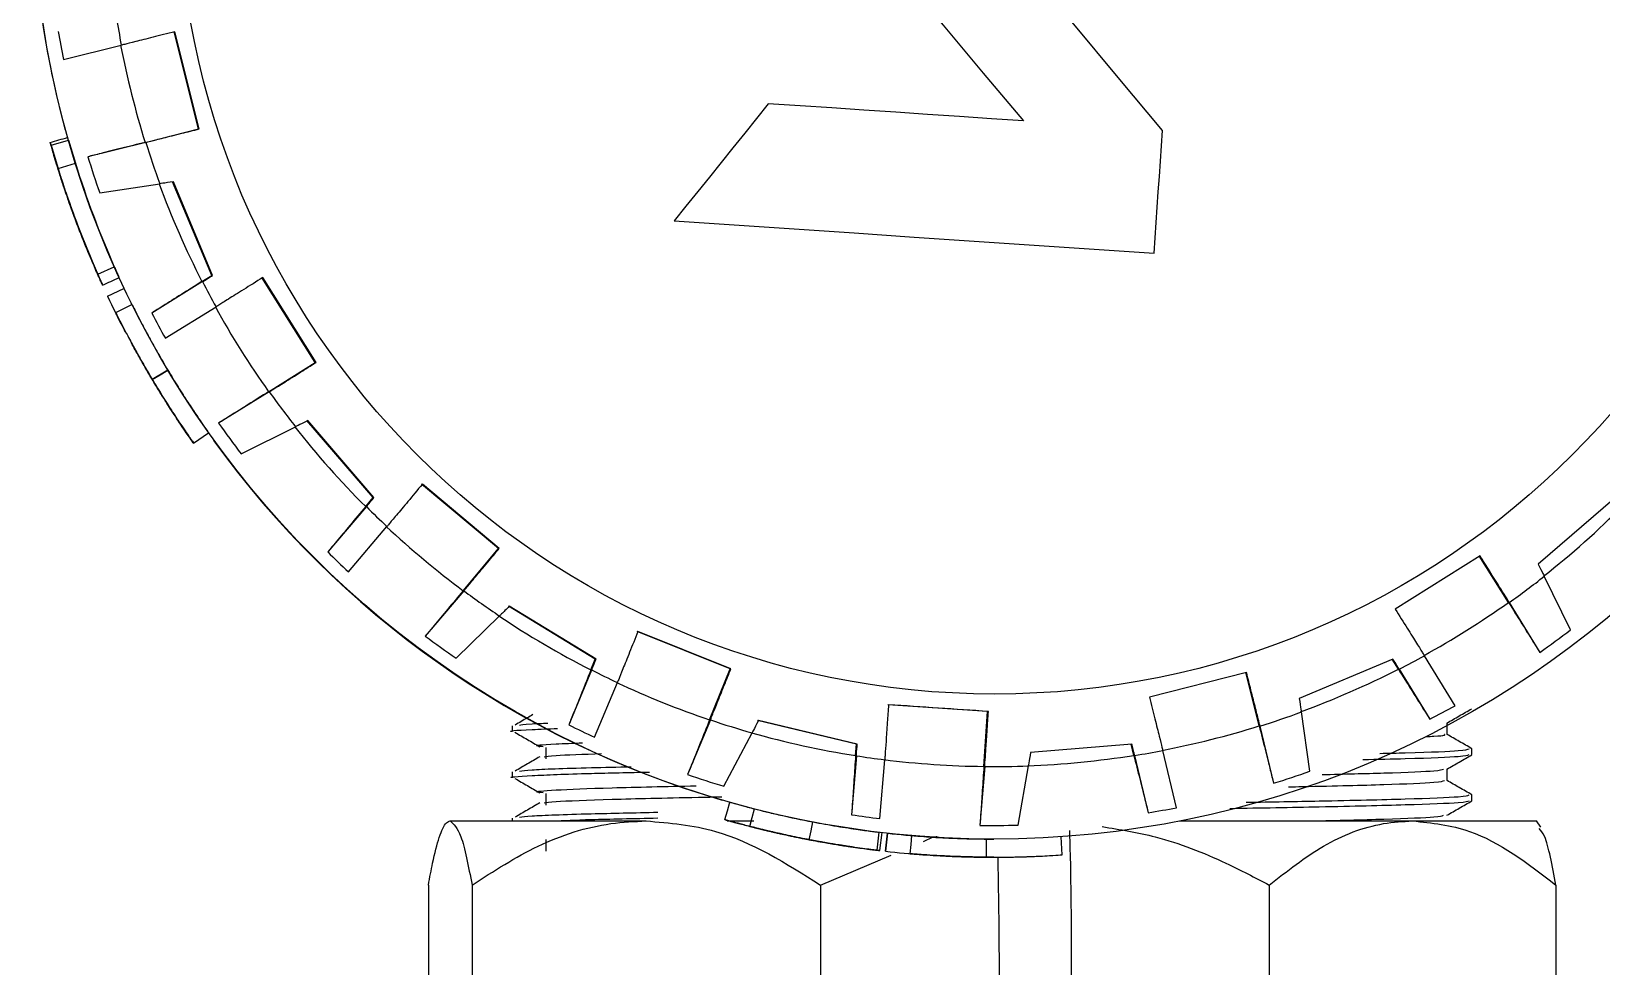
# Model space of a CAD drawing. Extents: x 75 to 2075, y 25 to 1460.
# Drawn here: x 621.8 to 693.9, y 643.3 to 686.2 of the extents above; entities that cross this region are included whole.
import ezdxf

# ---------------------------------------------------------------- set-up
doc = ezdxf.new("R2010")
doc.units = 0
doc.header["$LTSCALE"] = 5
doc.linetypes.add('SLD-KATı', pattern=[0])
doc.layers.get('0').update_dxf_attribs({"linetype": 'CONTINUOUS'})

msp = doc.modelspace()

# ---------------------------------------------------------------- linework, layer by layer
at = {"color": 7, "linetype": 'SLD-KATı'}
for p, q in [((629.485, 681.719), (628.362, 686.179)), ((629.522, 681.719), (628.399, 686.179)), ((623.281, 684.901), (625.941, 685.561)), ((667.362, 682.084), (667.362, 682.084)), ((627.035, 681.102), (629.485, 681.719)), ((629.485, 681.719), (629.522, 681.719)), ((673.75, 681.652), (673.75, 681.652)), ((622.676, 681.102), (623.075, 679.762)), ((622.716, 680.967), (623.517, 681.195)), ((623.119, 679.629), (622.716, 680.967)), ((622.716, 680.967), (623.039, 679.895)), ((623.517, 681.195), (623.834, 680.143)), ((627.064, 681.1), (624.404, 680.44)), ((623.039, 679.895), (623.834, 680.143)), ((623.391, 678.809), (623.214, 679.336)), ((624.954, 678.779), (627.71, 679.2)), ((630.095, 674.995), (628.299, 679.297)), ((630.123, 674.995), (628.326, 679.297)), ((630.131, 674.995), (628.334, 679.297)), ((624.858, 675.057), (624.857, 675.057)), ((624.858, 675.057), (625.62, 675.394)), ((629.643, 674.712), (630.095, 674.995)), ((630.095, 674.995), (630.1, 674.995)), ((630.123, 674.995), (630.131, 674.995)), ((634.847, 670.999), (632.401, 674.894)), ((634.884, 670.999), (632.437, 674.894)), ((625.302, 674.04), (626.056, 674.397)), ((625.306, 674.04), (626.059, 674.397)), ((626.056, 674.397), (626.059, 674.397)), ((629.674, 674.709), (627.341, 673.266)), ((625.302, 674.04), (625.306, 674.04)), ((627.963, 672.108), (630.291, 673.547)), ((626.061, 672.519), (626.057, 672.519)), ((628.071, 670.645), (627.356, 670.218)), ((632.707, 669.654), (634.847, 670.999)), ((634.847, 670.999), (634.884, 670.999)), ((632.737, 669.652), (630.41, 668.212)), ((629.264, 667.29), (629.945, 667.772)), ((631.446, 666.803), (633.938, 668.044)), ((637.505, 664.793), (634.467, 668.328)), ((637.532, 664.793), (634.494, 668.328)), ((637.54, 664.793), (634.503, 668.328)), ((637.163, 664.383), (637.505, 664.793)), ((637.505, 664.793), (637.509, 664.793)), ((637.532, 664.793), (637.54, 664.793)), ((643.259, 662.46), (639.729, 665.409)), ((643.296, 662.46), (639.765, 665.409)), ((694.536, 664.781), (691, 661.744)), ((637.194, 664.379), (635.42, 662.298)), ((636.369, 661.388), (638.14, 663.465)), ((641.639, 660.52), (643.259, 662.46)), ((643.259, 662.46), (643.296, 662.46)), ((688.331, 662.124), (684.435, 659.678)), ((689.638, 659.984), (688.294, 662.124)), ((692.489, 658.723), (691.283, 661.181)), ((641.67, 660.517), (639.9, 658.439)), ((647.704, 657.379), (643.723, 659.803)), ((647.732, 657.379), (643.75, 659.803)), ((647.74, 657.379), (643.758, 659.803)), ((689.676, 659.98), (691.079, 657.688)), ((641.32, 657.419), (643.31, 659.359)), ((653.898, 656.939), (649.629, 658.653)), ((653.935, 656.939), (649.666, 658.653)), ((647.538, 656.879), (646.492, 654.362)), ((647.505, 656.884), (647.704, 657.379)), ((647.704, 657.379), (647.709, 657.379)), ((647.732, 657.379), (647.74, 657.379)), ((652.956, 654.594), (653.898, 656.939)), ((653.898, 656.939), (653.935, 656.939)), ((684.333, 657.372), (680.032, 655.576)), ((684.581, 656.92), (684.298, 657.37)), ((684.302, 657.372), (684.325, 657.372)), ((684.618, 656.916), (686.025, 654.619)), ((687.184, 655.241), (685.78, 657.533)), ((647.677, 653.791), (648.72, 656.302)), ((677.611, 656.762), (673.15, 655.639)), ((678.191, 654.311), (677.574, 656.762)), ((665.722, 654.976), (661.133, 655.286)), ((665.551, 652.454), (665.722, 654.976)), ((665.722, 654.976), (665.759, 654.976)), ((680.513, 652.232), (680.127, 654.952)), ((643.893, 654.318), (643.893, 654.053)), ((652.989, 654.589), (651.945, 652.077)), ((653.612, 651.546), (654.906, 653.994)), ((659.695, 653.48), (655.16, 654.555)), ((659.723, 653.48), (655.187, 654.555)), ((659.731, 653.48), (655.195, 654.555)), ((678.227, 654.307), (678.852, 651.682)), ((686.816, 653.921), (686.816, 654.446)), ((645.431, 653.328), (645.431, 652.799)), ((659.659, 652.948), (659.695, 653.48)), ((659.695, 653.48), (659.7, 653.48)), ((659.723, 653.48), (659.731, 653.48)), ((672.34, 653.478), (667.695, 653.098)), ((672.435, 652.96), (672.305, 653.477)), ((672.309, 653.478), (672.332, 653.478)), ((687.961, 652.995), (687.961, 653.259)), ((659.694, 652.943), (659.475, 650.237)), ((660.778, 650.059), (660.996, 652.759)), ((672.471, 652.956), (673.097, 650.325)), ((674.391, 650.559), (673.766, 653.183)), ((643.893, 652.201), (643.893, 651.937)), ((665.586, 652.449), (665.368, 649.749)), ((667.117, 649.758), (667.592, 652.476)), ((686.816, 651.804), (686.816, 652.329)), ((645.431, 651.211), (645.431, 650.682)), ((687.961, 650.878), (687.961, 651.143)), ((641.045, 649.952), (650.044, 649.952)), ((643.893, 650.085), (643.893, 649.952)), ((653.768, 649.952), (654.983, 649.952)), ((674.545, 649.952), (685.234, 649.952)), ((685.234, 649.952), (690.927, 649.952)), ((691.13, 649.662), (690.927, 649.952)), ((645.431, 649.095), (645.431, 648.565)), ((660.777, 648.588), (660.874, 649.416)), ((661.038, 648.557), (661.13, 649.385)), ((661.042, 648.557), (661.133, 649.385)), ((661.13, 649.385), (661.133, 649.385)), ((665.669, 649.119), (666.001, 649.12)), ((666.001, 649.118), (666.006, 649.118)), ((669.151, 648.396), (669.093, 649.227)), ((658.041, 647.009), (661.298, 648.381)), ((661.038, 648.557), (661.042, 648.557)), ((662.733, 648.402), (662.729, 648.402)), ((666, 648.286), (665.647, 648.286)), ((665.993, 648.285), (665.994, 648.285)), ((666, 648.285), (666.001, 648.285)), ((640.042, 647.009), (640.042, 632.894)), ((642.047, 647.009), (642.047, 632.894)), ((658.041, 647.009), (658.041, 632.894)), ((678.655, 647.009), (678.655, 632.894)), ((691.812, 647.009), (691.812, 632.894))]:
    msp.add_line(p, q, dxfattribs=at)
at = {"color": 7, "linetype": 'SLD-KATı', "flags": 128}
for points in [[(673.75, 681.652), (671.713, 684.086), (669.673, 686.523), (667.63, 688.964), (665.586, 691.406), (663.541, 693.848), (661.497, 696.29), (659.455, 698.73), (657.415, 701.166)], [(673.75, 681.652), (671.713, 684.086), (669.673, 686.523), (667.63, 688.964), (665.586, 691.406), (663.541, 693.848), (661.497, 696.29), (659.455, 698.73), (657.415, 701.166)], [(652.632, 699.68), (654.469, 697.486), (656.308, 695.288), (658.15, 693.089), (659.993, 690.887), (661.836, 688.685), (663.679, 686.483), (665.521, 684.283), (667.362, 682.084)], [(655.649, 682.876), (655.108, 682.203), (654.568, 681.529), (654.027, 680.856), (653.487, 680.183), (652.948, 679.511), (652.409, 678.84), (651.87, 678.169), (651.332, 677.499)], [(667.362, 682.084), (665.897, 682.183), (664.432, 682.282), (662.967, 682.381), (661.502, 682.481), (660.038, 682.58), (658.574, 682.679), (657.111, 682.777), (655.649, 682.876)], [(667.362, 682.084), (665.897, 682.183), (664.432, 682.282), (662.967, 682.381), (661.502, 682.481), (660.038, 682.58), (658.574, 682.679), (657.111, 682.777), (655.649, 682.876)], [(673.368, 676.008), (673.416, 676.713), (673.464, 677.417), (673.511, 678.122), (673.559, 678.827), (673.607, 679.533), (673.655, 680.239), (673.703, 680.945), (673.75, 681.652)], [(673.368, 676.008), (673.416, 676.713), (673.464, 677.417), (673.511, 678.122), (673.559, 678.827), (673.607, 679.533), (673.655, 680.239), (673.702, 680.945), (673.75, 681.652)], [(651.332, 677.499), (654.079, 677.313), (656.831, 677.127), (659.586, 676.941), (662.342, 676.754), (665.1, 676.568), (667.858, 676.381), (670.614, 676.195), (673.368, 676.008)], [(625.685, 673.285), (626.059, 673.471), (626.432, 673.656)], [(627.362, 670.218), (627.72, 670.432), (628.078, 670.645)], [(653.658, 650.01), (653.772, 650.41), (653.886, 650.811)], [(654.808, 649.699), (654.911, 650.102), (655.015, 650.506)], [(657.534, 649.089), (657.613, 649.498), (657.691, 649.907)], [(660.642, 648.605), (660.691, 649.019), (660.741, 649.432)], [(662.169, 648.448), (662.205, 648.863), (662.24, 649.278)], [(665.663, 648.286), (665.666, 648.703), (665.669, 649.119)]]:
    msp.add_lwpolyline(points, dxfattribs=at)
at = {"color": 7, "linetype": 'SLD-KATı'}
for centre, radius in [((666.006, 693.285), 44.167), ((666.045, 693.285), 37.51)]:
    msp.add_circle(centre, radius, dxfattribs=at)
for centre, radius, start, end in [((665.979, 693.285), 44.166, 179.86148, 195.24662), ((666.026, 693.282), 40.821, 189.05626, 190.90262), ((665.929, 693.271), 43.462, 189.3702, 191.1039), ((666.009, 693.285), 40.834, 190.90158, 197.35937), ((666.017, 693.276), 40.811, 197.35768, 200.17564), ((666.003, 693.286), 44.169, 197.3102, 203.89512), ((665.974, 693.274), 43.506, 197.1573, 199.461), ((666.012, 693.289), 45.012, 197.3109, 203.89444), ((666.008, 693.285), 40.833, 200.17634, 207.05554), ((666, 693.285), 45, 198.7642, 203.89512), ((666.09, 693.339), 44.286, 205.32301, 206.39607), ((666.116, 693.324), 40.922, 207.05824, 208.90011), ((665.95, 693.271), 44.967, 205.31842, 207.48207), ((665.945, 693.266), 44.958, 205.31809, 207.48221), ((665.999, 693.279), 40.823, 208.90062, 215.3603), ((666.031, 693.298), 43.568, 207.37289, 209.10233), ((666.088, 693.319), 40.896, 215.3608, 218.17289), ((666.053, 693.317), 43.597, 215.15873, 217.45767), ((666.017, 693.293), 40.846, 218.17776, 225.05478), ((665.98, 693.285), 44.167, 215.84717, 253.63631), ((666.174, 693.421), 41.028, 225.06041, 226.89753), ((666, 693.294), 40.845, 308.17738, 315.05453), ((666.004, 693.28), 40.827, 226.90149, 233.36039), ((666.047, 693.327), 43.599, 225.37336, 227.10159), ((666.063, 693.259), 40.805, 305.35662, 308.17487), ((665.974, 693.187), 40.719, 233.35483, 236.17913), ((666.012, 693.277), 40.825, 298.90146, 305.36087), ((665.995, 693.264), 40.808, 236.17479, 243.05807), ((666.146, 693.479), 43.78, 233.1651, 235.45436), ((666.001, 693.293), 43.55, 305.15885, 307.46017), ((666.203, 693.615), 41.205, 243.06506, 244.89426), ((666.016, 693.267), 40.814, 290.17437, 297.0568), ((665.945, 693.471), 41.049, 297.0596, 298.89575), ((666.015, 693.304), 40.854, 244.90355, 251.35828), ((666.03, 693.325), 40.88, 287.3588, 290.17191), ((666.058, 693.19), 43.433, 297.36979, 299.10464), ((665.939, 693.142), 43.382, 243.36744, 245.10432), ((666.036, 693.266), 40.819, 251.35889, 254.17624), ((666.008, 693.282), 40.831, 254.17576, 261.05533), ((666.015, 693.26), 40.807, 280.89883, 287.36091), ((666.06, 693.426), 40.981, 261.06241, 262.90161), ((666.01, 693.312), 40.861, 262.90353, 269.35713), ((666.006, 693.298), 40.846, 272.17794, 279.05491), ((666.079, 693.091), 40.641, 279.04903, 280.90363), ((666.02, 693.32), 43.578, 251.15756, 253.45747), ((666.043, 693.322), 40.876, 269.35903, 272.17248), ((665.926, 693.532), 43.801, 287.16458, 289.45271), ((666.037, 693.113), 43.366, 279.37002, 281.10754), ((666.003, 693.256), 43.512, 261.37148, 263.10316), ((666.008, 693.192), 43.448, 269.15576, 271.46252), ((665.953, 692.965), 43.846, 263.68864, 265.86657), ((665.995, 693.448), 45.164, 263.69984, 265.85411), ((665.998, 693.448), 45.163, 263.69984, 265.85411)]:
    msp.add_arc(centre, radius, start, end, dxfattribs=at)
for points, knots in [([(628.399, 686.179), (628.054, 686.093), (627.363, 685.919), (626.56, 685.717), (626.062, 685.592), (625.978, 685.57), (625.941, 685.561)], [0, 0, 0, 0, 0.264598, 0.529299, 0.79368, 1, 1, 1, 1]), ([(627.064, 681.1), (627.119, 681.114), (627.229, 681.142), (627.837, 681.295), (628.631, 681.494), (629.249, 681.65), (629.522, 681.719)], [0, 0, 0, 0, 0.263756, 0.527587, 0.791616, 1, 1, 1, 1]), ([(622.676, 681.102), (622.81, 681.139), (623.077, 681.214), (623.344, 681.29), (623.478, 681.327)], [0, 0, 0, 0, 0.499984, 1, 1, 1, 1]), ([(623.713, 677.878), (623.571, 678.279), (623.357, 678.879), (623.119, 679.616), (622.966, 680.107), (622.844, 680.512), (622.723, 680.93), (622.695, 681.033), (622.676, 681.102)], [0, 0, 0, 0, 0.251756, 0.377606, 0.503051, 0.627663, 0.75257, 1, 1, 1, 1]), ([(627.035, 681.102), (626.671, 681.01), (625.944, 680.827), (625.022, 680.595), (624.595, 680.488), (624.404, 680.44)], [0, 0, 0, 0, 0.356271, 0.712548, 1, 1, 1, 1]), ([(623.075, 679.762), (623.09, 679.714), (623.121, 679.617), (623.224, 679.295), (623.348, 678.922), (623.497, 678.481), (623.629, 678.114), (623.717, 677.87)], [0, 0, 0, 0, 0.248417, 0.496813, 0.622133, 0.748059, 1, 1, 1, 1]), ([(623.722, 677.864), (623.66, 678.037), (623.535, 678.383), (623.365, 678.879), (623.221, 679.311), (623.153, 679.523), (623.119, 679.629)], [0, 0, 0, 0, 0.251466, 0.501843, 0.751529, 1, 1, 1, 1]), ([(623.214, 679.336), (623.307, 679.057), (623.491, 678.499), (623.735, 677.834), (623.857, 677.501)], [0, 0, 0, 0, 0.499522, 1, 1, 1, 1]), ([(628.334, 679.297), (628.142, 679.267), (627.813, 679.216), (627.74, 679.205), (627.71, 679.2)], [0, 0, 0, 0, 0.583356, 1, 1, 1, 1]), ([(624.741, 675.309), (624.671, 675.468), (624.533, 675.788), (624.27, 676.422), (624.037, 677.013), (623.85, 677.504), (623.759, 677.753), (623.713, 677.878)], [0, 0, 0, 0, 0.248616, 0.498183, 0.748584, 0.874264, 1, 1, 1, 1]), ([(623.717, 677.87), (623.827, 677.572), (623.993, 677.125), (624.194, 676.617), (624.319, 676.308), (624.415, 676.077), (624.502, 675.868), (624.513, 675.843), (624.52, 675.827)], [0, 0, 0, 0, 0.251549, 0.37728, 0.502509, 0.627336, 0.751852, 1, 1, 1, 1]), ([(624.52, 675.827), (624.514, 675.843), (624.504, 675.867), (624.417, 676.077), (624.32, 676.312), (624.192, 676.632), (623.989, 677.145), (623.829, 677.576), (623.722, 677.864)], [0, 0, 0, 0, 0.247876, 0.373076, 0.497043, 0.622227, 0.748021, 1, 1, 1, 1]), ([(623.857, 677.501), (624.017, 677.085), (624.257, 676.46), (624.55, 675.759), (624.742, 675.312), (624.9, 674.954), (625.049, 674.621), (625.069, 674.577), (625.083, 674.547)], [0, 0, 0, 0, 0.251319, 0.377168, 0.502609, 0.627593, 0.75217, 1, 1, 1, 1]), ([(625.083, 674.547), (625.069, 674.574), (625.043, 674.628), (624.841, 675.082), (624.741, 675.309)], [0, 0, 0, 0, 0.49941, 1, 1, 1, 1]), ([(625.083, 674.547), (625.209, 674.605), (625.461, 674.721), (625.714, 674.836), (625.84, 674.894)], [0, 0, 0, 0, 0.500023, 1, 1, 1, 1]), ([(625.617, 675.393), (625.629, 675.365), (625.694, 675.218), (625.804, 674.976), (625.826, 674.927), (625.84, 674.894)], [0, 0, 0, 0, 0.073461, 0.382861, 1, 1, 1, 1]), ([(629.674, 674.709), (629.685, 674.716), (629.725, 674.741), (629.901, 674.851), (630.1, 674.976), (630.131, 674.995)], [0, 0, 0, 0, 0.24234, 0.882096, 1, 1, 1, 1]), ([(632.437, 674.894), (632.136, 674.705), (631.532, 674.326), (630.831, 673.886), (630.397, 673.613), (630.323, 673.567), (630.291, 673.547)], [0, 0, 0, 0, 0.264579, 0.529279, 0.793664, 1, 1, 1, 1]), ([(629.643, 674.712), (629.325, 674.511), (628.687, 674.111), (627.88, 673.605), (627.507, 673.371), (627.341, 673.266)], [0, 0, 0, 0, 0.357059, 0.714132, 1, 1, 1, 1]), ([(626.432, 673.656), (626.44, 673.641), (626.455, 673.612), (626.61, 673.303), (626.888, 672.764), (627.204, 672.174), (627.617, 671.429), (627.924, 670.907), (628.078, 670.645)], [0, 0, 0, 0, 0.250529, 0.500421, 0.625489, 0.750237, 0.87499, 1, 1, 1, 1]), ([(625.685, 673.285), (625.693, 673.27), (625.709, 673.241), (625.867, 672.925), (626.151, 672.376), (626.473, 671.773), (626.893, 671.015), (627.206, 670.484), (627.362, 670.218)], [0, 0, 0, 0, 0.24892, 0.497503, 0.622367, 0.747578, 0.873486, 1, 1, 1, 1]), ([(626.164, 672.342), (626.072, 672.52), (625.887, 672.876), (625.716, 673.22), (625.698, 673.259), (625.685, 673.285)], [0, 0, 0, 0, 0.250377, 0.500476, 1, 1, 1, 1]), ([(626.63, 671.489), (626.567, 671.604), (626.439, 671.835), (626.346, 672.008), (626.334, 672.029), (626.326, 672.043)], [0, 0, 0, 0, 0.249907, 0.500004, 1, 1, 1, 1]), ([(626.326, 672.043), (626.331, 672.033), (626.336, 672.02), (626.538, 671.647), (626.744, 671.275), (627.017, 670.792), (627.243, 670.41), (627.356, 670.218)], [0, 0, 0, 0, 0.497975, 0.622801, 0.747997, 0.873727, 1, 1, 1, 1]), ([(627.354, 670.231), (627.317, 670.292), (627.245, 670.414), (627.104, 670.654), (626.937, 670.944), (626.763, 671.251), (626.674, 671.409), (626.63, 671.489)], [0, 0, 0, 0, 0.125731, 0.251363, 0.50174, 0.751268, 1, 1, 1, 1]), ([(628.078, 670.645), (628.235, 670.386), (628.548, 669.868), (629.007, 669.152), (629.386, 668.582), (629.863, 667.885), (629.908, 667.822), (629.945, 667.772)], [0, 0, 0, 0, 0.125359, 0.25059, 0.375584, 0.500985, 1, 1, 1, 1]), ([(632.737, 669.652), (632.785, 669.682), (632.881, 669.742), (633.412, 670.075), (634.106, 670.51), (634.646, 670.849), (634.884, 670.999)], [0, 0, 0, 0, 0.263756, 0.52759, 0.791615, 1, 1, 1, 1]), ([(628.475, 668.444), (628.47, 668.452), (628.463, 668.462), (628.224, 668.83), (627.998, 669.181), (627.698, 669.66), (627.469, 670.041), (627.354, 670.231)], [0, 0, 0, 0, 0.4979494, 0.6227482, 0.7479544, 0.8736681, 1, 1, 1, 1]), ([(627.356, 670.218), (627.47, 670.028), (627.699, 669.649), (627.996, 669.177), (628.224, 668.822), (628.46, 668.463), (628.468, 668.452), (628.475, 668.444)], [0, 0, 0, 0, 0.126232, 0.251976, 0.377158, 0.501983, 1, 1, 1, 1]), ([(627.362, 670.218), (627.522, 669.954), (627.841, 669.427), (628.308, 668.699), (628.695, 668.116), (629.015, 667.648), (629.249, 667.314), (629.259, 667.298), (629.264, 667.29)], [0, 0, 0, 0, 0.126506, 0.252552, 0.377658, 0.502458, 0.75111, 1, 1, 1, 1]), ([(632.707, 669.654), (632.389, 669.455), (631.755, 669.056), (630.949, 668.551), (630.576, 668.317), (630.41, 668.212)], [0, 0, 0, 0, 0.356274, 0.712553, 1, 1, 1, 1]), ([(629.264, 667.29), (629.255, 667.302), (629.237, 667.326), (629.022, 667.633), (628.734, 668.049), (628.54, 668.343), (628.475, 668.441)], [0, 0, 0, 0, 0.3634065, 0.7263364, 0.9085838, 1, 1, 1, 1]), ([(634.503, 668.328), (634.329, 668.241), (634.032, 668.091), (633.966, 668.058), (633.938, 668.044)], [0, 0, 0, 0, 0.58336, 1, 1, 1, 1]), ([(637.194, 664.379), (637.202, 664.389), (637.233, 664.426), (637.367, 664.585), (637.517, 664.765), (637.54, 664.793)], [0, 0, 0, 0, 0.242345, 0.882091, 1, 1, 1, 1]), ([(639.765, 665.409), (639.537, 665.136), (639.08, 664.589), (638.549, 663.954), (638.22, 663.561), (638.164, 663.494), (638.14, 663.465)], [0, 0, 0, 0, 0.2645823, 0.5292789, 0.7936669, 1, 1, 1, 1]), ([(637.163, 664.383), (636.921, 664.095), (636.439, 663.517), (635.828, 662.786), (635.545, 662.448), (635.42, 662.298)], [0, 0, 0, 0, 0.357052, 0.714133, 1, 1, 1, 1]), ([(641.67, 660.517), (641.707, 660.56), (641.779, 660.646), (642.182, 661.127), (642.707, 661.755), (643.115, 662.244), (643.296, 662.46)], [0, 0, 0, 0, 0.26376, 0.527589, 0.79162, 1, 1, 1, 1]), ([(689.676, 659.98), (689.646, 660.027), (689.587, 660.122), (689.254, 660.653), (688.819, 661.346), (688.48, 661.886), (688.331, 662.124)], [0, 0, 0, 0, 0.2637534, 0.5275869, 0.7916099, 1, 1, 1, 1]), ([(691, 661.744), (691.087, 661.571), (691.237, 661.274), (691.27, 661.208), (691.283, 661.181)], [0, 0, 0, 0, 0.583356, 1, 1, 1, 1]), ([(641.639, 660.52), (641.399, 660.233), (640.918, 659.658), (640.308, 658.928), (640.026, 658.59), (639.9, 658.439)], [0, 0, 0, 0, 0.356264, 0.712549, 1, 1, 1, 1]), ([(643.758, 659.803), (643.62, 659.666), (643.384, 659.432), (643.331, 659.38), (643.31, 659.359)], [0, 0, 0, 0, 0.583362, 1, 1, 1, 1]), ([(689.638, 659.984), (689.838, 659.666), (690.236, 659.032), (690.742, 658.226), (690.975, 657.854), (691.079, 657.688)], [0, 0, 0, 0, 0.3562795, 0.7125463, 1, 1, 1, 1]), ([(684.435, 659.678), (684.625, 659.376), (685.003, 658.773), (685.443, 658.072), (685.715, 657.638), (685.76, 657.565), (685.78, 657.533)], [0, 0, 0, 0, 0.264586, 0.529273, 0.793663, 1, 1, 1, 1]), ([(649.666, 658.653), (649.533, 658.322), (649.267, 657.661), (648.959, 656.893), (648.767, 656.418), (648.734, 656.337), (648.72, 656.302)], [0, 0, 0, 0, 0.264587, 0.529291, 0.793677, 1, 1, 1, 1]), ([(647.505, 656.884), (647.365, 656.535), (647.085, 655.837), (646.73, 654.953), (646.565, 654.544), (646.492, 654.362)], [0, 0, 0, 0, 0.357063, 0.714137, 1, 1, 1, 1]), ([(647.538, 656.879), (647.543, 656.891), (647.561, 656.935), (647.639, 657.128), (647.726, 657.345), (647.74, 657.379)], [0, 0, 0, 0, 0.242342, 0.88211, 1, 1, 1, 1]), ([(652.989, 654.589), (653.01, 654.641), (653.053, 654.746), (653.287, 655.327), (653.592, 656.086), (653.83, 656.678), (653.935, 656.939)], [0, 0, 0, 0, 0.263758, 0.527592, 0.791623, 1, 1, 1, 1]), ([(684.618, 656.916), (684.612, 656.927), (684.587, 656.967), (684.477, 657.143), (684.352, 657.341), (684.333, 657.372)], [0, 0, 0, 0, 0.242344, 0.882109, 1, 1, 1, 1]), ([(684.581, 656.92), (684.781, 656.602), (685.181, 655.964), (685.688, 655.158), (685.922, 654.785), (686.025, 654.619)], [0, 0, 0, 0, 0.357055, 0.714138, 1, 1, 1, 1]), ([(678.227, 654.307), (678.214, 654.361), (678.187, 654.47), (678.034, 655.078), (677.835, 655.871), (677.679, 656.49), (677.611, 656.762)], [0, 0, 0, 0, 0.263759, 0.527585, 0.791622, 1, 1, 1, 1]), ([(673.15, 655.639), (673.237, 655.294), (673.411, 654.603), (673.612, 653.801), (673.736, 653.304), (673.757, 653.22), (673.766, 653.183)], [0, 0, 0, 0, 0.264609, 0.529306, 0.793681, 1, 1, 1, 1]), ([(680.032, 655.576), (680.061, 655.384), (680.112, 655.055), (680.123, 654.982), (680.127, 654.952)], [0, 0, 0, 0, 0.58336, 1, 1, 1, 1]), ([(644.844, 654.831), (644.76, 654.782), (644.485, 654.623), (644.21, 654.463), (644.02, 654.353)], [0, 0, 0, 0, 0.308646, 1, 1, 1, 1]), ([(661.169, 655.286), (661.151, 655.013), (661.108, 654.383), (661.052, 653.561), (661.015, 653.029), (661, 652.807), (660.997, 652.773), (660.996, 652.759)], [0, 0, 0, 0, 0.20289, 0.467544, 0.731791, 0.897059, 1, 1, 1, 1]), ([(665.759, 654.976), (664.994, 655.027), (663.464, 655.131), (661.934, 655.234), (661.169, 655.286)], [0, 0, 0, 0, 0.500001, 1, 1, 1, 1]), ([(665.586, 652.449), (665.587, 652.462), (665.59, 652.51), (665.613, 652.833), (665.662, 653.554), (665.715, 654.332), (665.749, 654.833), (665.759, 654.976)], [0, 0, 0, 0, 0.102987, 0.366815, 0.630612, 0.894682, 1, 1, 1, 1]), ([(686.808, 654.442), (686.999, 654.552), (687.381, 654.773), (687.763, 654.993), (687.954, 655.104)], [0, 0, 0, 0, 0.4999781, 1, 1, 1, 1]), ([(643.895, 654.053), (643.894, 654.053), (643.64, 654.081), (644.198, 654.132), (645.558, 654.179), (645.969, 654.193)], [0, 0, 0, 0, 0.0016552, 0.6979976, 1, 1, 1, 1]), ([(644.018, 654.019), (644.208, 653.908), (644.588, 653.688), (644.968, 653.467), (645.158, 653.357)], [0, 0, 0, 0, 0.5000007, 1, 1, 1, 1]), ([(644.232, 654.354), (644.295, 654.374), (644.385, 654.402), (645.267, 654.432), (645.532, 654.441)], [0, 0, 0, 0, 0.699743, 1, 1, 1, 1]), ([(652.956, 654.594), (652.817, 654.246), (652.538, 653.55), (652.183, 652.668), (652.019, 652.26), (651.945, 652.077)], [0, 0, 0, 0, 0.3562846, 0.7125533, 1, 1, 1, 1]), ([(655.195, 654.555), (655.107, 654.383), (654.954, 654.087), (654.92, 654.022), (654.906, 653.994)], [0, 0, 0, 0, 0.583362, 1, 1, 1, 1]), ([(678.191, 654.311), (678.283, 653.948), (678.466, 653.221), (678.697, 652.299), (678.804, 651.873), (678.852, 651.682)], [0, 0, 0, 0, 0.356266, 0.712553, 1, 1, 1, 1]), ([(645.307, 653.356), (645.198, 653.368), (644.796, 653.412), (645.336, 653.471), (646.687, 653.52), (647.126, 653.536)], [0, 0, 0, 0, 0.201355, 0.740689, 1, 1, 1, 1]), ([(659.694, 652.943), (659.695, 652.956), (659.698, 653.003), (659.713, 653.211), (659.729, 653.444), (659.731, 653.48)], [0, 0, 0, 0, 0.242353, 0.882116, 1, 1, 1, 1]), ([(672.471, 652.956), (672.468, 652.968), (672.456, 653.014), (672.406, 653.216), (672.349, 653.443), (672.34, 653.478)], [0, 0, 0, 0, 0.242338, 0.882109, 1, 1, 1, 1]), ([(683.726, 653.051), (684.131, 653.06), (685.926, 653.101), (687.554, 653.175), (687.75, 653.233), (687.838, 653.259)], [0, 0, 0, 0, 0.137683, 0.611285, 1, 1, 1, 1]), ([(685.839, 653.825), (685.972, 653.83), (686.774, 653.863), (686.733, 653.895), (686.699, 653.921)], [0, 0, 0, 0, 0.165965, 1, 1, 1, 1]), ([(687.954, 653.268), (687.763, 653.378), (687.384, 653.597), (687.004, 653.816), (686.816, 653.925)], [0, 0, 0, 0, 0.503196, 1, 1, 1, 1]), ([(645.16, 652.898), (644.97, 652.788), (644.59, 652.567), (644.21, 652.347), (644.02, 652.236)], [0, 0, 0, 0, 0.5, 1, 1, 1, 1]), ([(645.36, 652.899), (645.467, 652.919), (645.713, 652.965), (647.171, 653.014), (647.998, 653.041)], [0, 0, 0, 0, 0.432872, 1, 1, 1, 1]), ([(659.659, 652.948), (659.634, 652.573), (659.583, 651.822), (659.519, 650.872), (659.488, 650.432), (659.475, 650.237)], [0, 0, 0, 0, 0.3570649, 0.7141345, 1, 1, 1, 1]), ([(667.695, 653.098), (667.663, 652.907), (667.61, 652.579), (667.598, 652.506), (667.592, 652.476)], [0, 0, 0, 0, 0.583355, 1, 1, 1, 1]), ([(672.435, 652.96), (672.527, 652.596), (672.71, 651.866), (672.942, 650.942), (673.05, 650.515), (673.097, 650.325)], [0, 0, 0, 0, 0.357055, 0.714136, 1, 1, 1, 1]), ([(682.954, 652.767), (683.634, 652.783), (685.725, 652.83), (687.567, 652.911), (687.754, 652.969), (687.838, 652.995)], [0, 0, 0, 0, 0.209414, 0.643619, 1, 1, 1, 1]), ([(686.808, 652.325), (686.999, 652.435), (687.381, 652.656), (687.763, 652.877), (687.954, 652.987)], [0, 0, 0, 0, 0.4999781, 1, 1, 1, 1]), ([(643.895, 651.937), (643.894, 651.937), (643.64, 651.965), (644.675, 652.034), (646.789, 652.123), (649.249, 652.175), (650.196, 652.194)], [0, 0, 0, 0, 0.000896, 0.377869, 0.760515, 1, 1, 1, 1]), ([(644.018, 651.902), (644.208, 651.792), (644.588, 651.571), (644.968, 651.351), (645.158, 651.24)], [0, 0, 0, 0, 0.5000007, 1, 1, 1, 1]), ([(644.232, 652.237), (644.369, 652.257), (644.727, 652.309), (646.609, 652.381), (648.725, 652.427), (649.361, 652.44)], [0, 0, 0, 0, 0.30249, 0.790162, 1, 1, 1, 1]), ([(665.551, 652.454), (665.526, 652.08), (665.476, 651.332), (665.411, 650.384), (665.381, 649.945), (665.368, 649.749)], [0, 0, 0, 0, 0.356256, 0.71254, 1, 1, 1, 1]), ([(679.54, 651.516), (679.75, 651.52), (681.619, 651.557), (684.089, 651.623), (686.488, 651.72), (686.634, 651.778), (686.699, 651.804)], [0, 0, 0, 0, 0.04241, 0.377606, 0.719364, 1, 1, 1, 1]), ([(681.08, 652.081), (682.083, 652.105), (684.44, 652.16), (686.404, 652.246), (686.574, 652.301), (686.647, 652.325)], [0, 0, 0, 0, 0.299538, 0.703945, 1, 1, 1, 1]), ([(687.954, 651.151), (687.763, 651.261), (687.384, 651.48), (687.004, 651.7), (686.816, 651.809)], [0, 0, 0, 0, 0.5031579, 1, 1, 1, 1]), ([(645.307, 651.24), (645.194, 651.252), (644.78, 651.295), (645.701, 651.371), (648.121, 651.473), (650.954, 651.534), (652.337, 651.564)], [0, 0, 0, 0, 0.111267, 0.409297, 0.711813, 1, 1, 1, 1]), ([(677.598, 650.805), (678.756, 650.826), (681.713, 650.879), (685.13, 650.961), (687.607, 651.059), (687.766, 651.116), (687.838, 651.143)], [0, 0, 0, 0, 0.184033, 0.469695, 0.760949, 1, 1, 1, 1]), ([(645.16, 650.781), (644.97, 650.671), (644.59, 650.45), (644.21, 650.23), (644.02, 650.12)], [0, 0, 0, 0, 0.5, 1, 1, 1, 1]), ([(644.232, 650.121), (644.366, 650.141), (644.717, 650.193), (646.933, 650.274), (649.505, 650.328), (650.578, 650.351)], [0, 0, 0, 0, 0.265582, 0.693751, 1, 1, 1, 1]), ([(645.36, 650.782), (645.481, 650.802), (645.798, 650.854), (648.311, 650.945), (651.071, 651.012), (653.154, 651.052), (653.521, 651.059)], [0, 0, 0, 0, 0.220912, 0.577166, 0.925539, 1, 1, 1, 1]), ([(653.886, 650.811), (653.918, 650.802), (653.965, 650.789), (654.376, 650.673), (654.802, 650.562), (655.015, 650.506)], [0, 0, 0, 0, 0.500173, 0.750346, 1, 1, 1, 1]), ([(655.015, 650.506), (655.188, 650.462), (655.533, 650.375), (656.417, 650.165), (657.182, 650.01), (657.691, 649.907)], [0, 0, 0, 0, 0.250659, 0.501172, 1, 1, 1, 1]), ([(676.837, 650.526), (678.265, 650.551), (681.5, 650.61), (685.137, 650.697), (687.605, 650.794), (687.766, 650.852), (687.838, 650.878)], [0, 0, 0, 0, 0.216806, 0.490994, 0.77055, 1, 1, 1, 1]), ([(686.808, 650.209), (686.999, 650.319), (687.381, 650.539), (687.763, 650.76), (687.954, 650.87)], [0, 0, 0, 0, 0.499997, 1, 1, 1, 1]), ([(640.042, 647.009), (640.106, 647.353), (640.267, 648.22), (640.543, 649.281), (640.817, 649.88), (640.987, 649.933), (641.045, 649.952)], [0, 0, 0, 0, 0.205613, 0.517012, 0.836167, 1, 1, 1, 1]), ([(641.045, 649.952), (641.211, 649.807), (641.563, 649.502), (641.88, 647.87), (642.047, 647.009)], [0, 0, 0, 0, 0.472492, 1, 1, 1, 1]), ([(642.047, 647.009), (643.042, 647.649), (645.065, 648.952), (647.816, 649.844), (649.504, 649.925), (650.044, 649.952)], [0, 0, 0, 0, 0.396748, 0.806752, 1, 1, 1, 1]), ([(645.748, 649.952), (646.259, 649.974), (647.33, 650.02), (649.464, 650.064), (650.579, 650.086)], [0, 0, 0, 0, 0.477599, 1, 1, 1, 1]), ([(650.044, 649.952), (651.115, 649.858), (653.924, 649.612), (656.468, 648.004), (658.041, 647.009)], [0, 0, 0, 0, 0.381418, 1, 1, 1, 1]), ([(655.007, 649.647), (654.978, 649.655), (654.708, 649.721), (654.165, 649.867), (653.712, 649.993), (653.676, 650.004), (653.658, 650.01)], [0, 0, 0, 0, 0.023908, 0.220139, 0.609598, 1, 1, 1, 1]), ([(653.658, 650.01), (653.69, 650.001), (653.738, 649.987), (654.158, 649.869), (654.591, 649.756), (654.808, 649.699)], [0, 0, 0, 0, 0.499385, 0.749533, 1, 1, 1, 1]), ([(654.808, 649.699), (654.984, 649.654), (655.337, 649.565), (656.238, 649.351), (657.016, 649.193), (657.534, 649.089)], [0, 0, 0, 0, 0.249372, 0.499646, 1, 1, 1, 1]), ([(657.216, 649.15), (656.923, 649.21), (656.34, 649.33), (655.716, 649.474), (655.34, 649.565), (655.066, 649.632), (655.03, 649.641), (655.007, 649.647)], [0, 0, 0, 0, 0.251956, 0.502462, 0.626294, 0.752327, 1, 1, 1, 1]), ([(655.007, 649.647), (655.038, 649.639), (655.101, 649.623), (655.497, 649.525), (655.945, 649.421), (656.486, 649.299), (656.954, 649.203), (657.266, 649.139)], [0, 0, 0, 0, 0.248511, 0.496743, 0.623406, 0.748218, 1, 1, 1, 1]), ([(656.277, 649.348), (656.044, 649.401), (655.577, 649.506), (655.06, 649.634), (655.029, 649.642), (655.008, 649.647)], [0, 0, 0, 0, 0.250907, 0.500968, 1, 1, 1, 1]), ([(655.008, 649.647), (655.161, 649.609), (655.468, 649.533), (656.104, 649.384), (656.705, 649.254), (657.21, 649.151), (657.467, 649.101), (657.596, 649.076)], [0, 0, 0, 0, 0.24852, 0.49792, 0.748471, 0.874176, 1, 1, 1, 1]), ([(657.691, 649.907), (658.067, 649.838), (658.633, 649.734), (659.325, 649.625), (659.784, 649.557), (660.165, 649.505), (660.557, 649.454), (660.667, 649.441), (660.741, 649.432)], [0, 0, 0, 0, 0.249666, 0.375556, 0.499971, 0.624061, 0.750273, 1, 1, 1, 1]), ([(670.985, 649.692), (671.803, 649.558), (673.761, 649.236), (676.314, 648.225), (677.996, 647.351), (678.655, 647.009)], [0, 0, 0, 0, 0.30375, 0.727513, 1, 1, 1, 1]), ([(678.655, 647.009), (679.473, 647.649), (681.137, 648.952), (683.401, 649.844), (684.789, 649.925), (685.234, 649.952)], [0, 0, 0, 0, 0.396748, 0.806752, 1, 1, 1, 1]), ([(680.581, 649.952), (681.767, 649.979), (684.313, 650.039), (686.408, 650.129), (686.576, 650.185), (686.647, 650.208)], [0, 0, 0, 0, 0.334668, 0.718793, 1, 1, 1, 1]), ([(685.234, 649.952), (686.115, 649.858), (688.425, 649.612), (690.518, 648.004), (691.812, 647.009)], [0, 0, 0, 0, 0.381419, 1, 1, 1, 1]), ([(631.455, 600.232), (631.617, 601.856), (631.902, 604.707), (632.526, 608.642), (633.25, 611.971), (634.09, 614.748), (635.077, 616.912), (635.946, 618.206), (636.943, 619.214), (638.215, 619.808), (639.797, 619.733), (641.868, 618.941), (644.342, 617.418), (647.018, 615.401), (649.735, 613.226), (652.385, 611.209), (654.617, 609.77), (656.434, 608.873), (658.122, 608.308), (660.367, 608.045), (662.641, 608.717), (664.43, 610.343), (665.455, 611.808), (666.215, 613.312), (666.892, 615.034), (667.653, 617.623), (668.291, 620.884), (668.772, 624.463), (669.115, 628.026), (669.388, 632.408), (669.548, 637.308), (669.591, 642.712), (669.57, 646.76), (669.506, 649.105), (669.495, 649.51)], [0, 0, 0, 0, 0.03437, 0.060354, 0.079794, 0.100117, 0.113907, 0.124632, 0.134804, 0.155518, 0.190933, 0.234878, 0.28795, 0.345338, 0.407008, 0.467329, 0.520335, 0.554626, 0.586583, 0.622369, 0.6797, 0.70797, 0.731446, 0.748529, 0.765206, 0.788979, 0.820831, 0.84064, 0.863835, 0.891337, 0.92433, 0.955665, 0.992341, 1, 1, 1, 1]), ([(657.443, 649.106), (657.239, 649.146), (656.933, 649.207), (656.546, 649.289), (656.367, 649.328), (656.277, 649.348)], [0, 0, 0, 0, 0.500037, 0.750182, 1, 1, 1, 1]), ([(659.392, 648.772), (659.373, 648.775), (659.345, 648.779), (659.103, 648.816), (658.837, 648.858), (658.498, 648.914), (657.962, 649.006), (657.514, 649.092), (657.216, 649.15)], [0, 0, 0, 0, 0.247706, 0.375274, 0.496928, 0.622777, 0.748152, 1, 1, 1, 1]), ([(657.266, 649.139), (657.567, 649.082), (658.017, 648.996), (658.539, 648.906), (658.867, 648.853), (659.121, 648.813), (659.343, 648.779), (659.372, 648.775), (659.392, 648.772)], [0, 0, 0, 0, 0.251497, 0.376408, 0.502698, 0.62759, 0.752047, 1, 1, 1, 1]), ([(658.759, 648.871), (658.568, 648.903), (658.185, 648.966), (657.691, 649.059), (657.443, 649.106)], [0, 0, 0, 0, 0.498555, 1, 1, 1, 1]), ([(657.534, 649.089), (657.917, 649.018), (658.493, 648.912), (659.198, 648.801), (659.666, 648.732), (660.055, 648.679), (660.454, 648.627), (660.567, 648.614), (660.642, 648.605)], [0, 0, 0, 0, 0.251715, 0.378193, 0.502998, 0.626901, 0.752452, 1, 1, 1, 1]), ([(657.596, 649.076), (657.815, 649.036), (658.253, 648.954), (658.882, 648.85), (659.45, 648.763), (659.936, 648.694), (660.331, 648.643), (660.695, 648.598), (660.744, 648.592), (660.777, 648.588)], [0, 0, 0, 0, 0.126314, 0.252388, 0.376783, 0.503369, 0.628171, 0.752553, 1, 1, 1, 1]), ([(662.24, 649.278), (662.257, 649.277), (662.29, 649.274), (662.636, 649.245), (663.24, 649.203), (663.909, 649.166), (664.76, 649.132), (665.366, 649.124), (665.669, 649.119)], [0, 0, 0, 0, 0.250528, 0.500421, 0.625483, 0.750233, 0.874984, 1, 1, 1, 1]), ([(662.776, 649.004), (662.944, 649.096), (663.147, 649.207), (663.373, 649.235), (663.412, 649.24)], [0, 0, 0, 0, 0.8276936, 1, 1, 1, 1]), ([(691.812, 647.009), (691.646, 647.906), (691.403, 649.222), (691.131, 649.51), (691.045, 649.602)], [0, 0, 0, 0, 0.681883, 1, 1, 1, 1]), ([(666.188, 648.237), (666.21, 646.927), (666.254, 644.254), (666.248, 640.461), (666.189, 636.509), (666.05, 632.374), (665.768, 627.81), (665.304, 623.344), (664.63, 619.308), (663.736, 615.965), (662.717, 613.649), (661.772, 612.39), (660.942, 611.773), (660.266, 611.54), (659.437, 611.491), (658.248, 611.732), (656.576, 612.47), (654.56, 613.75), (652.383, 615.384), (650.095, 617.204), (647.734, 619.049), (645.349, 620.742), (642.843, 622.169), (640.277, 623.051), (637.843, 623.155), (635.878, 622.446), (634.61, 621.566), (633.531, 620.531), (632.489, 619.06), (631.553, 617.219), (630.773, 615.244), (630.007, 612.692), (629.281, 609.428), (628.607, 605.258), (628.307, 602.245), (628.135, 600.531)], [0, 0, 0, 0, 0.0245884, 0.050202, 0.0708032, 0.0984366, 0.1277803, 0.1580208, 0.1878755, 0.2179686, 0.2498976, 0.2819465, 0.3080141, 0.336441, 0.3644391, 0.3987222, 0.443663, 0.4962656, 0.549202, 0.6010963, 0.6509699, 0.6986695, 0.7431622, 0.7831498, 0.8168664, 0.838363, 0.8482016, 0.8595913, 0.8760304, 0.886596, 0.8994167, 0.9155159, 0.9363604, 0.9637932, 1, 1, 1, 1]), ([(659.256, 648.793), (659.207, 648.8), (659.108, 648.815), (658.875, 648.853), (658.759, 648.871)], [0, 0, 0, 0, 0.5000685, 1, 1, 1, 1]), ([(660.777, 648.588), (660.733, 648.594), (660.643, 648.604), (660.067, 648.674), (659.548, 648.749), (659.384, 648.773)], [0, 0, 0, 0, 0.405045, 0.811318, 1, 1, 1, 1]), ([(662.169, 648.448), (662.186, 648.447), (662.22, 648.444), (662.573, 648.414), (663.19, 648.372), (663.872, 648.333), (664.738, 648.299), (665.354, 648.29), (665.663, 648.286)], [0, 0, 0, 0, 0.24892, 0.497499, 0.622365, 0.74757, 0.873484, 1, 1, 1, 1]), ([(663.223, 648.37), (663.023, 648.384), (662.623, 648.41), (662.24, 648.442), (662.198, 648.445), (662.169, 648.448)], [0, 0, 0, 0, 0.250376, 0.500476, 1, 1, 1, 1]), ([(665.655, 648.286), (665.195, 648.294), (664.504, 648.305), (663.805, 648.338), (663.451, 648.356), (663.299, 648.366), (663.223, 648.37)], [0, 0, 0, 0, 0.5003164, 0.7504275, 0.8753332, 1, 1, 1, 1]), ([(664.197, 648.321), (664.065, 648.327), (663.801, 648.338), (663.605, 648.349), (663.58, 648.35), (663.564, 648.351)], [0, 0, 0, 0, 0.249912, 0.500008, 1, 1, 1, 1]), ([(663.564, 648.351), (663.574, 648.35), (663.588, 648.349), (664.011, 648.328), (664.436, 648.311), (664.99, 648.294), (665.434, 648.289), (665.656, 648.286)], [0, 0, 0, 0, 0.497974, 0.622797, 0.74799, 0.873718, 1, 1, 1, 1]), ([(665.647, 648.286), (665.576, 648.287), (665.435, 648.288), (665.156, 648.293), (664.822, 648.3), (664.469, 648.311), (664.287, 648.317), (664.197, 648.321)], [0, 0, 0, 0, 0.125755, 0.251387, 0.501747, 0.751284, 1, 1, 1, 1]), ([(665.656, 648.286), (665.878, 648.285), (666.321, 648.284), (666.879, 648.293), (667.301, 648.303), (667.73, 648.318), (667.744, 648.319), (667.756, 648.319)], [0, 0, 0, 0, 0.126234, 0.25197, 0.377155, 0.501979, 1, 1, 1, 1]), ([(665.663, 648.286), (665.972, 648.286), (666.588, 648.285), (667.452, 648.306), (668.151, 648.335), (668.717, 648.366), (669.123, 648.393), (669.142, 648.395), (669.151, 648.396)], [0, 0, 0, 0, 0.126499, 0.252547, 0.377658, 0.502458, 0.751109, 1, 1, 1, 1])]:
    msp.add_open_spline(points, degree=3, knots=knots, dxfattribs=at)

doc.saveas('drawing.dxf')
